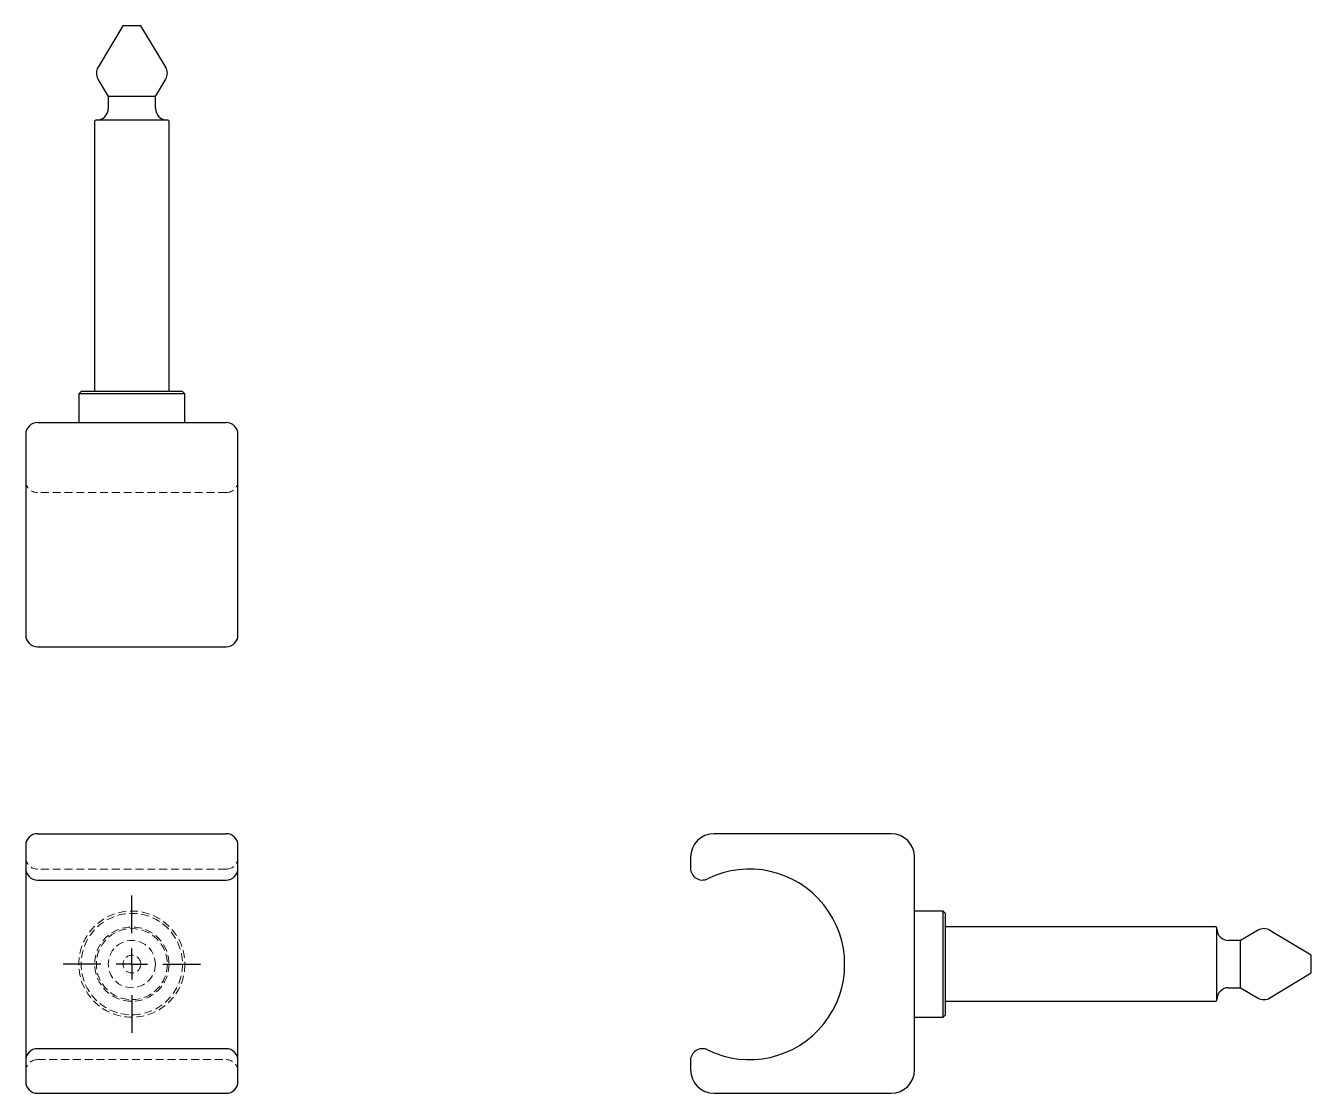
# Model space of a CAD drawing. Header units: millimetres. Extents: x 66 to 273, y 36 to 208.
import ezdxf

# ---------------------------------------------------------------- set-up
doc = ezdxf.new("R2010")
doc.units = ezdxf.units.MM
doc.linetypes.add('HIDDEN', pattern=[1.905, 1.27, -0.635])
doc.layers.add('10', color=7, linetype='Continuous')

# ---------------------------------------------------------------- blocks, each defined once
blk = doc.blocks.new('SW_CENTERMARKSYMBOL_0')
at = {"layer": '10', "color": 0}
for p, q in [((0, 5), (0, 11.05)), ((0, 0), (0, 2.5)), ((-5, 0), (-11.05, 0)), ((0, 0), (-2.5, 0)), ((0, 0), (0, -2.5)), ((0, 0), (2.5, 0)), ((5, 0), (11.05, 0)), ((0, -5), (0, -11.05))]:
    blk.add_line(p, q, dxfattribs=at)

msp = doc.modelspace()

# ---------------------------------------------------------------- linework, layer by layer
at = {"color": 7, "linetype": 'Continuous', "lineweight": 25}
for p, q in [((81.57, 208), (77.55, 201.34)), ((84.43, 208), (81.57, 208)), ((88.45, 201.34), (84.43, 208)), ((77.54, 199.42), (79.2, 196.6)), ((86.8, 196.6), (88.46, 199.42)), ((79.2, 196.6), (79.2, 194.69)), ((86.8, 196.6), (79.2, 196.6)), ((86.8, 194.69), (86.8, 196.6)), ((77.01, 192.61), (77.01, 149.1)), ((88.8, 192.8), (77.2, 192.8)), ((88.99, 149.1), (88.99, 192.61)), ((74.83, 149.1), (74.45, 148.72)), ((74.45, 148.72), (74.45, 144.09)), ((91.55, 148.72), (74.45, 148.72)), ((91.17, 149.1), (74.83, 149.1)), ((91.55, 148.72), (91.17, 149.1)), ((91.55, 144.09), (91.55, 148.72)), ((67.8, 144.09), (98.2, 144.09)), ((65.9, 142.2), (65.9, 140.3)), ((100.1, 140.3), (100.1, 142.2)), ((65.9, 140.3), (65.9, 111.8)), ((100.1, 111.8), (100.1, 140.3)), ((65.9, 111.8), (65.9, 109.9)), ((100.1, 109.9), (100.1, 111.8)), ((67.8, 108), (98.2, 108)), ((67.8, 77.9), (98.2, 77.9)), ((205.3, 77.9), (176.8, 77.9)), ((65.9, 76), (65.9, 74.1)), ((100.1, 74.1), (100.1, 76)), ((65.9, 74.1), (65.9, 72.34)), ((100.1, 72.34), (100.1, 74.1)), ((173, 74.1), (173, 72.34)), ((209.09, 39.9), (209.09, 74.1)), ((65.9, 72.34), (65.9, 41.38)), ((67.8, 70.44), (98.2, 70.44)), ((100.1, 41.38), (100.1, 72.34)), ((213.72, 65.44), (209.09, 65.44)), ((214.1, 65.06), (213.72, 65.44)), ((213.72, 56.9), (213.72, 65.44)), ((214.1, 56.9), (214.1, 65.06)), ((257.61, 62.88), (214.1, 62.88)), ((257.8, 56.9), (257.8, 62.69)), ((264.42, 62.36), (261.6, 60.7)), ((273, 58.32), (266.34, 62.34)), ((261.6, 60.7), (259.69, 60.7)), ((261.6, 56.9), (261.6, 60.7)), ((273, 56.9), (273, 58.32)), ((213.72, 48.35), (213.72, 56.9)), ((214.1, 48.73), (214.1, 56.9)), ((257.8, 51.1), (257.8, 56.9)), ((261.6, 53.1), (261.6, 56.9)), ((273, 55.47), (273, 56.9)), ((266.34, 51.45), (273, 55.47)), ((259.69, 53.1), (261.6, 53.1)), ((261.6, 53.1), (264.42, 51.44)), ((214.1, 50.91), (257.61, 50.91)), ((209.09, 48.35), (213.72, 48.35)), ((213.72, 48.35), (214.1, 48.73)), ((98.2, 43.28), (67.8, 43.28)), ((65.9, 41.38), (65.9, 39.9)), ((65.9, 39.9), (65.9, 38)), ((100.1, 39.9), (100.1, 41.38)), ((100.1, 38), (100.1, 39.9)), ((173, 41.38), (173, 39.9)), ((67.8, 36.1), (98.2, 36.1)), ((176.8, 36.1), (205.3, 36.1))]:
    msp.add_line(p, q, dxfattribs=at)
at = {"color": 7, "linetype": 'HIDDEN', "lineweight": 18}
for p, q in [((98.2, 132.83), (67.8, 132.83)), ((98.2, 72.2), (67.8, 72.2)), ((67.8, 41.52), (98.2, 41.52))]:
    msp.add_line(p, q, dxfattribs=at)
for radius in [8.55, 8.17, 5.99, 5.72, 3.8, 1.43]:
    msp.add_circle((83, 56.9), radius, dxfattribs=at)
at = {"color": 7, "linetype": 'Continuous', "lineweight": 25}
for centre, radius, start, end in [((79.17, 200.37), 1.89, 148.8563, 179.7939), ((86.83, 200.37), 1.89, 0.2061, 31.1437), ((79.17, 200.38), 1.89, 180.2061, 210.4253), ((86.83, 200.38), 1.89, 329.5747, 359.7939), ((77.31, 194.69), 1.89, 270, 0), ((88.69, 194.69), 1.89, 180, 270), ((77.2, 192.61), 0.19, 90, 180), ((88.8, 192.61), 0.19, 0, 90), ((67.8, 142.2), 1.9, 90, 180), ((98.2, 142.2), 1.9, 0, 90), ((67.8, 109.9), 1.9, 180, 270), ((98.2, 109.9), 1.9, 270, 0), ((67.8, 76), 1.9, 90, 180), ((98.2, 76), 1.9, 0, 90), ((176.8, 74.1), 3.8, 90, 180), ((205.3, 74.1), 3.8, 0, 90), ((67.8, 72.34), 1.9, 180, 270), ((98.2, 72.34), 1.9, 270, 0), ((174.9, 72.34), 1.9, 180, 296.1238), ((182.49, 56.86), 15.34, 243.8762, 116.1238), ((257.61, 62.69), 0.19, 0, 90), ((259.69, 62.59), 1.89, 180, 270), ((265.38, 60.73), 1.89, 90.2061, 120.4253), ((265.37, 60.73), 1.89, 58.8563, 89.7939), ((259.69, 51.21), 1.89, 90, 180), ((257.61, 51.1), 0.19, 270, 0), ((265.38, 53.07), 1.89, 239.5747, 269.7939), ((265.37, 53.07), 1.89, 270.2061, 301.1437), ((67.8, 41.38), 1.9, 90, 180), ((98.2, 41.38), 1.9, 0, 90), ((174.9, 41.38), 1.9, 63.8762, 180), ((176.8, 39.9), 3.8, 180, 270), ((205.3, 39.9), 3.8, 270, 0), ((67.8, 38), 1.9, 180, 270), ((98.2, 38), 1.9, 270, 0)]:
    msp.add_arc(centre, radius, start, end, dxfattribs=at)
at = {"color": 7, "linetype": 'HIDDEN', "lineweight": 18}
for centre, start, end in [((67.8, 134.73), 180, 270), ((98.2, 134.73), 270, 0), ((67.8, 74.1), 180, 270), ((98.2, 74.1), 270, 0), ((67.8, 39.62), 90, 180), ((98.2, 39.62), 0, 90)]:
    msp.add_arc(centre, 1.9, start, end, dxfattribs=at)

# ---------------------------------------------------------------- block references
at = {"layer": '10'}
msp.add_blockref('SW_CENTERMARKSYMBOL_0', (83, 56.9), dxfattribs=at)

doc.saveas('drawing.dxf')
